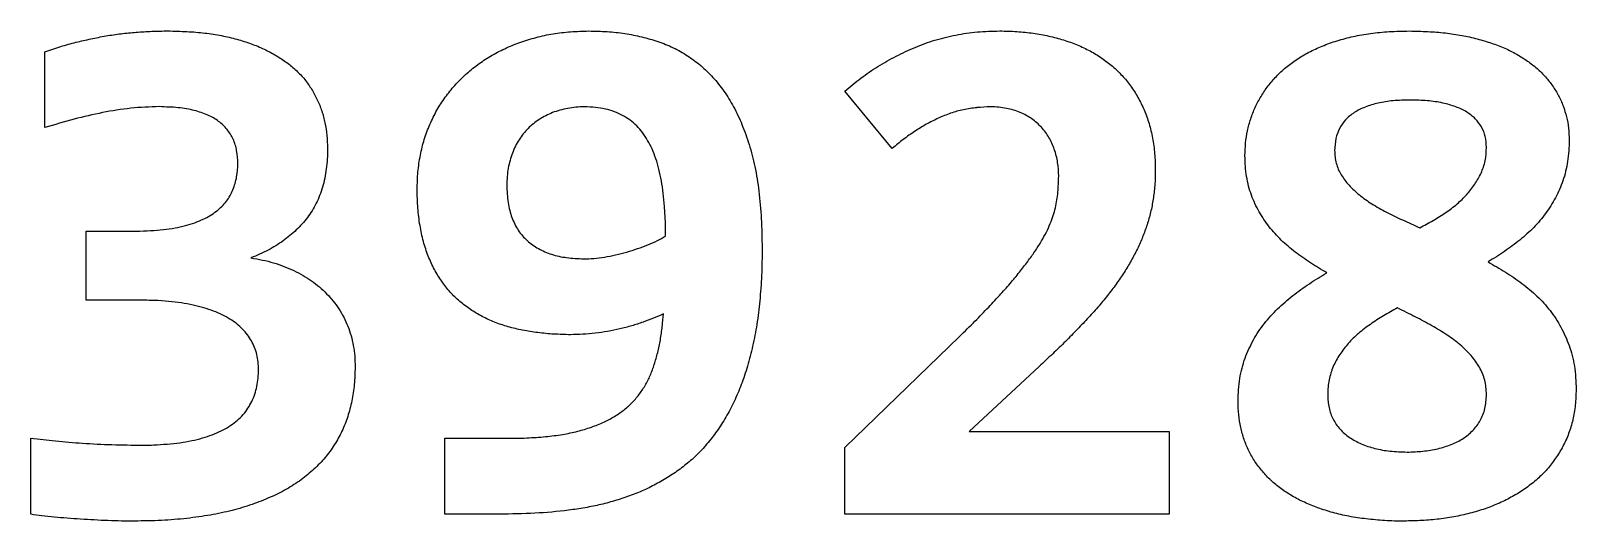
# Model space of a CAD drawing. Extents: x 0 to 260, y 0 to 99.
# Drawn here: x 176.6 to 186.9, y 15.95 to 19.22 of the extents above; entities that cross this region are included whole.
import ezdxf

# ---------------------------------------------------------------- set-up
doc = ezdxf.new("R2010")
doc.units = 0
doc.layers.get('0').update_dxf_attribs({"linetype": 'CONTINUOUS'})

msp = doc.modelspace()

# ---------------------------------------------------------------- linework, layer by layer
at = {"color": 7}
for points in [[(185.914049, 19.213005)], [(182.905104, 18.70564)], [(185.681816, 18.751545)], [(186.301589, 16.842761)]]:
    msp.add_lwpolyline(points, close=True, dxfattribs=at)
for points in [[(176.687424, 18.572633), (176.687424, 19.078728)], [(182.341454, 18.434415), (182.025105, 18.816315)], [(177.261901, 18.70265), (177.261888, 18.701353)], [(179.772535, 18.129774), (179.772511, 18.129668)], [(177.322271, 17.422939), (176.963509, 17.422939), (176.963509, 17.883103), (177.299271, 17.883103)], [(180.809305, 17.269931), (180.814332, 17.330256)], [(180.083137, 17.195742), (180.08315, 17.195848)], [(183.32141, 16.979974), (182.853364, 16.547883), (184.187785, 16.547883), (184.187785, 15.995698), (182.025102, 15.995698), (182.025102, 16.439325), (182.790095, 17.180581)], [(176.595392, 15.995459), (176.595392, 16.502031)], [(179.722933, 15.995909), (179.356261, 15.99583), (179.356261, 16.502004), (179.784769, 16.502004)]]:
    msp.add_lwpolyline(points, dxfattribs=at)
for points in [[(176.995865, 19.164295), (177.029065, 19.171438), (177.062368, 19.177788), (177.095804, 19.183609)], [(177.095804, 19.183609), (177.129231, 19.18943), (177.162791, 19.194457), (177.196459, 19.198691)], [(177.196459, 19.198691), (177.230159, 19.202924), (177.26397, 19.206099), (177.297834, 19.208745)], [(177.297834, 19.208745), (177.332542, 19.211391), (177.367306, 19.213243), (177.402088, 19.214566)], [(177.402088, 19.214566), (177.437783, 19.214566), (177.473499, 19.217211), (177.509215, 19.217211)], [(177.509215, 19.217211), (177.551654, 19.217), (177.594093, 19.214301), (177.636474, 19.213243)], [(177.636474, 19.213243), (177.676344, 19.210597), (177.716164, 19.207951), (177.755823, 19.203188)], [(177.755823, 19.203188), (177.792928, 19.198691), (177.829895, 19.193134), (177.866545, 19.185991)], [(177.866545, 19.185991), (177.901111, 19.179111), (177.935393, 19.170909), (177.96936, 19.161649)], [(179.857381, 19.140562), (179.892801, 19.153262), (179.928835, 19.164109), (179.965228, 19.173634)], [(179.965228, 19.173634), (180.00249, 19.183424), (180.040127, 19.191626), (180.078107, 19.197976)], [(180.078107, 19.197976), (180.116906, 19.204326), (180.156062, 19.208824), (180.195299, 19.211734)], [(180.195299, 19.211734), (180.235982, 19.214645), (180.276754, 19.215703), (180.317534, 19.216762)], [(180.317534, 19.216762), (180.358312, 19.216762), (180.399084, 19.214116), (180.439764, 19.212528)], [(180.439764, 19.212528), (180.479221, 19.209882), (180.518591, 19.205649), (180.557678, 19.199564)], [(180.557678, 19.199564), (180.595357, 19.193743), (180.632772, 19.186334), (180.669838, 19.177339)], [(180.669838, 19.177339), (180.706202, 19.168607), (180.742228, 19.158289), (180.777684, 19.146409)], [(182.626169, 19.155669), (182.671746, 19.169428), (182.718152, 19.180276), (182.764933, 19.189457)], [(182.764933, 19.189457), (182.812526, 19.198717), (182.860506, 19.206125), (182.908728, 19.210359)], [(182.908728, 19.210359), (182.958407, 19.214592), (183.008341, 19.21565), (183.058274, 19.216709)], [(183.058274, 19.216709), (183.096413, 19.216735), (183.13455, 19.216735), (183.172592, 19.213005)], [(183.172592, 19.213005), (183.209142, 19.210359), (183.245604, 19.206655), (183.281876, 19.201627)], [(183.281876, 19.201627), (183.316605, 19.1966), (183.351159, 19.190515), (183.38541, 19.182842)], [(183.38541, 19.182842), (183.418337, 19.175434), (183.450979, 19.166967), (183.483189, 19.156913)], [(185.307946, 19.151436), (185.343244, 19.162548), (185.378966, 19.172338), (185.415073, 19.180196)], [(185.415073, 19.180196), (185.453552, 19.188663), (185.492472, 19.195013), (185.531548, 19.200305)], [(185.531548, 19.200305), (185.573104, 19.205861), (185.614834, 19.210094), (185.656651, 19.212475)], [(185.656651, 19.212475), (185.701162, 19.215121), (185.745771, 19.215915), (185.790382, 19.216709)], [(185.790382, 19.216709), (185.83162, 19.216788), (185.872858, 19.214063), (185.914049, 19.213005)], [(185.914049, 19.213057), (185.952956, 19.210412), (185.99182, 19.20803), (186.030523, 19.203797)], [(186.030523, 19.203797), (186.067369, 19.199564), (186.104067, 19.194007), (186.140527, 19.187393)], [(186.140527, 19.187393), (186.17506, 19.181043), (186.209379, 19.17337), (186.243341, 19.164374)], [(176.687424, 19.078728), (176.723035, 19.090635), (176.758645, 19.102276), (176.794552, 19.11323)], [(176.794552, 19.11323), (176.828109, 19.123284), (176.861922, 19.132809), (176.895927, 19.141276)], [(176.895927, 19.141276), (176.929084, 19.149743), (176.962422, 19.157151), (176.995865, 19.164295)], [(177.96936, 19.161649), (178.001591, 19.152653), (178.033537, 19.142863), (178.064983, 19.13146)], [(178.064983, 19.13146), (178.094502, 19.120877), (178.12358, 19.10897), (178.15198, 19.095503)], [(178.15198, 19.095503), (178.179248, 19.082538), (178.205892, 19.068516), (178.231787, 19.05309)], [(179.66182, 19.049254), (179.692385, 19.067246), (179.723849, 19.083808), (179.756006, 19.098863)], [(179.756006, 19.098863), (179.789116, 19.114209), (179.822959, 19.128285), (179.857381, 19.140562)], [(180.777684, 19.146409), (180.812453, 19.134767), (180.846674, 19.121273), (180.879779, 19.105425)], [(180.879779, 19.105425), (180.912815, 19.08955), (180.94474, 19.071532), (180.975402, 19.051503)], [(182.366618, 19.04854), (182.408002, 19.069971), (182.450195, 19.08955), (182.493158, 19.107489)], [(182.493158, 19.107489), (182.536698, 19.125745), (182.581026, 19.142043), (182.626169, 19.155669)], [(183.483189, 19.156913), (183.514331, 19.147123), (183.54507, 19.136275), (183.575219, 19.12384)], [(183.575219, 19.12384), (183.604371, 19.111934), (183.632972, 19.09844), (183.660777, 19.08357)], [(183.660777, 19.08357), (183.687717, 19.069283), (183.713908, 19.053355), (183.739144, 19.036131)], [(185.03905, 19.027029), (185.065059, 19.044227), (185.091972, 19.060022), (185.119574, 19.074495)], [(185.119574, 19.074495), (185.148834, 19.089841), (185.178861, 19.103705), (185.209447, 19.116193)], [(185.209447, 19.116193), (185.24174, 19.129423), (185.274656, 19.141064), (185.307946, 19.151436)], [(186.243341, 19.164374), (186.275528, 19.155907), (186.307397, 19.146118), (186.338964, 19.135614)], [(186.338964, 19.135614), (186.368894, 19.12556), (186.398554, 19.114712), (186.427398, 19.101827)], [(186.427398, 19.101827), (186.454439, 19.08992), (186.48076, 19.076162), (186.506485, 19.061557)], [(178.231787, 19.05309), (178.256287, 19.038538), (178.280131, 19.022716), (178.302965, 19.005624)], [(178.302965, 19.005624), (178.325031, 18.98922), (178.346161, 18.971334), (178.366235, 18.952416)], [(179.495016, 18.926302), (179.520548, 18.949321), (179.547142, 18.971281), (179.574822, 18.991733)], [(179.574822, 18.991733), (179.602797, 19.012371), (179.631874, 19.031553), (179.66182, 19.049254)], [(180.975402, 19.051503), (181.005967, 19.031659), (181.03528, 19.009699), (181.063117, 18.986098)], [(181.063117, 18.986098), (181.091835, 18.961756), (181.118981, 18.935536), (181.144362, 18.907728)], [(182.132232, 18.902569), (182.168861, 18.930191), (182.206844, 18.956041), (182.245831, 18.980224)], [(182.245831, 18.980224), (182.285148, 19.004566), (182.325484, 19.027373), (182.366618, 19.04854)], [(183.739144, 19.036131), (183.763857, 19.019197), (183.787661, 19.00102), (183.810325, 18.981494)], [(183.810325, 18.981494), (183.832788, 18.96218), (183.854151, 18.941436), (183.874312, 18.919661)], [(184.903163, 18.914158), (184.923192, 18.934795), (184.944292, 18.954639), (184.966433, 18.973107)], [(184.966433, 18.973107), (184.989584, 18.992421), (185.013888, 19.010413), (185.03905, 19.027029)], [(186.506485, 19.061557), (186.531118, 19.047534), (186.555203, 19.032532), (186.578383, 19.01626)], [(186.578383, 19.01626), (186.600581, 19.00065), (186.62197, 18.983849), (186.642372, 18.965937)], [(186.642372, 18.965937), (186.66211, 18.948474), (186.680951, 18.930165), (186.698453, 18.910559)], [(178.366235, 18.952416), (178.385867, 18.933896), (178.404501, 18.914343), (178.421596, 18.893467)], [(178.421596, 18.893467), (178.438371, 18.873094), (178.453685, 18.851293), (178.46761, 18.82875)], [(179.423118, 18.854415), (179.445767, 18.87955), (179.469867, 18.903548), (179.495016, 18.926302)], [(181.144362, 18.907728), (181.170688, 18.878862), (181.195128, 18.848303), (181.217697, 18.816421)], [(182.025105, 18.816315), (182.060363, 18.845657), (182.095619, 18.874999), (182.132232, 18.902569)], [(183.874312, 18.919661), (183.894553, 18.897701), (183.913616, 18.874761), (183.931113, 18.850631)], [(184.847801, 18.850181), (184.864973, 18.872671), (184.88356, 18.893864), (184.903163, 18.914158)], [(186.698453, 18.910559), (186.715519, 18.891509), (186.731301, 18.871216), (186.745904, 18.850181)], [(178.46761, 18.82875), (178.481659, 18.805996), (178.494298, 18.782474), (178.505715, 18.758292)], [(179.30377, 18.688336), (179.320597, 18.718075), (179.339174, 18.746835), (179.359131, 18.77459)], [(179.359131, 18.77459), (179.379054, 18.802318), (179.40034, 18.829015), (179.423118, 18.854415)], [(181.217697, 18.816421), (181.241351, 18.783004), (181.262941, 18.748158), (181.282406, 18.712148)], [(183.931113, 18.850631), (183.948946, 18.826025), (183.965183, 18.800255), (183.980003, 18.77369)], [(183.980003, 18.77369), (183.99511, 18.746623), (184.00875, 18.718789), (184.020984, 18.690294)], [(184.762243, 18.707809), (184.773832, 18.732945), (184.786849, 18.757418), (184.801068, 18.781152)], [(184.801068, 18.781152), (184.815356, 18.804964), (184.830889, 18.828115), (184.847801, 18.850181)], [(186.745904, 18.850181), (186.760324, 18.829279), (186.773582, 18.807795), (186.785448, 18.785464)], [(186.785448, 18.785464), (186.797169, 18.763504), (186.807568, 18.740565), (186.816365, 18.717175)], [(177.073515, 18.672593), (177.009761, 18.659893), (176.946489, 18.645262), (176.883706, 18.628725)], [(177.261888, 18.701353), (177.198695, 18.695268), (177.135875, 18.684949), (177.073515, 18.672593)], [(177.452422, 18.712439), (177.388795, 18.709264), (177.32516, 18.708471), (177.261901, 18.70265)], [(177.517126, 18.709793), (177.495562, 18.709793), (177.473991, 18.709793), (177.452422, 18.712439)], [(177.57752, 18.70556), (177.557438, 18.708206), (177.537295, 18.709), (177.517126, 18.709793)], [(177.633601, 18.697623), (177.615001, 18.700798), (177.596295, 18.703443), (177.57752, 18.70556)], [(177.685367, 18.686775), (177.668275, 18.691008), (177.650973, 18.694448), (177.633601, 18.697623)], [(177.7321, 18.673016), (177.716701, 18.678043), (177.701115, 18.682806), (177.685367, 18.686775)], [(177.775238, 18.656612), (177.761135, 18.662962), (177.74671, 18.668254), (177.7321, 18.673016)], [(177.813343, 18.637298), (177.80104, 18.644441), (177.788287, 18.651056), (177.775238, 18.656612)], [(178.505715, 18.758292), (178.517198, 18.73395), (178.527464, 18.709053), (178.535912, 18.68352)], [(178.535912, 18.68352), (178.544485, 18.657591), (178.551205, 18.631159), (178.556761, 18.604436)], [(179.257037, 18.594144), (179.27106, 18.626291), (179.286498, 18.657829), (179.30377, 18.688336)], [(180.074522, 18.672355), (180.043643, 18.660449), (180.013938, 18.645129), (179.986088, 18.627058)], [(180.124132, 18.688759), (180.107357, 18.683997), (180.090773, 18.67844), (180.074522, 18.672355)], [(180.176617, 18.70093), (180.158943, 18.697755), (180.141428, 18.693522), (180.124132, 18.688759)], [(180.231259, 18.708074), (180.21295, 18.705428), (180.194696, 18.704105), (180.176617, 18.70093)], [(180.288838, 18.710719), (180.269576, 18.710693), (180.250386, 18.710693), (180.231259, 18.708074)], [(180.361519, 18.707015), (180.337415, 18.709661), (180.313161, 18.709926), (180.288838, 18.710719)], [(180.427664, 18.696167), (180.40581, 18.70093), (180.383733, 18.704634), (180.361519, 18.707015)], [(180.488058, 18.678969), (180.468426, 18.686113), (180.448143, 18.69167), (180.427664, 18.696167)], [(180.5427, 18.653834), (180.525079, 18.663359), (180.506865, 18.67209), (180.488058, 18.678969)], [(181.282406, 18.712148), (181.303335, 18.673493), (181.321779, 18.633488), (181.338485, 18.592795)], [(182.73042, 18.668016), (182.702319, 18.658491), (182.674784, 18.647114), (182.647738, 18.634943)], [(182.815979, 18.691828), (182.787023, 18.685478), (182.75844, 18.677805), (182.73042, 18.668016)], [(182.905133, 18.705587), (182.8752, 18.702676), (182.845395, 18.698178), (182.815979, 18.691828)], [(182.997853, 18.710931), (182.966889, 18.710746), (182.935928, 18.708021), (182.905104, 18.70564)], [(183.051781, 18.708285), (183.033868, 18.710931), (183.015861, 18.710931), (182.997853, 18.710931)], [(183.102107, 18.701142), (183.085465, 18.704317), (183.068658, 18.706962), (183.051781, 18.708285)], [(183.14956, 18.689765), (183.13395, 18.694262), (183.118101, 18.698231), (183.102107, 18.701142)], [(183.194137, 18.67389), (183.179559, 18.679975), (183.164678, 18.685267), (183.14956, 18.689765)], [(183.272507, 18.630762), (183.248165, 18.64796), (183.221701, 18.662407), (183.194137, 18.67389)], [(184.020984, 18.690294), (184.033684, 18.66074), (184.044876, 18.630498), (184.054057, 18.5997)], [(184.732046, 18.630895), (184.740539, 18.657088), (184.750699, 18.682779), (184.762243, 18.707809)], [(185.422987, 18.672461), (185.402006, 18.658967), (185.382342, 18.643277), (185.365469, 18.624995)], [(185.495605, 18.709132), (185.470363, 18.699078), (185.445887, 18.687172), (185.422987, 18.672461)], [(185.581883, 18.735723), (185.552525, 18.728843), (185.523608, 18.720112), (185.495605, 18.709132)], [(185.681818, 18.751598), (185.64823, 18.748423), (185.614781, 18.743396), (185.581883, 18.735723)], [(185.795415, 18.756572), (185.757489, 18.756598), (185.719564, 18.753926), (185.681816, 18.751545)], [(185.91117, 18.751545), (185.872694, 18.754984), (185.834054, 18.755778), (185.795415, 18.756572)], [(186.013265, 18.736463), (185.979583, 18.743607), (185.945441, 18.748634), (185.91117, 18.751545)], [(186.100262, 18.711328), (186.072023, 18.721911), (186.042821, 18.730113), (186.013265, 18.736463)], [(186.172877, 18.676112), (186.149832, 18.690135), (186.125429, 18.701777), (186.100262, 18.711328)], [(186.230395, 18.63153), (186.213329, 18.648728), (186.193658, 18.663438), (186.172877, 18.676112)], [(186.816365, 18.717175), (186.825281, 18.693363), (186.83261, 18.66918), (186.838643, 18.644547)], [(176.883706, 18.628725), (176.817917, 18.611263), (176.752671, 18.592027), (176.687424, 18.572633)], [(177.847855, 18.614279), (177.836822, 18.622746), (177.825286, 18.630418), (177.813343, 18.637298)], [(177.903936, 18.560357), (177.887532, 18.580465), (177.868561, 18.598616), (177.847855, 18.614279)], [(177.944198, 18.495666), (177.933562, 18.518685), (177.919989, 18.540592), (177.903936, 18.560357)], [(178.556761, 18.604436), (178.562503, 18.576867), (178.567027, 18.549033), (178.569699, 18.52104)], [(179.219648, 18.494211), (179.230073, 18.528183), (179.242826, 18.561494), (179.257037, 18.594144)], [(179.911314, 18.566654), (179.888798, 18.5439), (179.868822, 18.518844), (179.85164, 18.491883)], [(179.986088, 18.627058), (179.959148, 18.609596), (179.933944, 18.589408), (179.911314, 18.566654)], [(180.592309, 18.622216), (180.57662, 18.633858), (180.559938, 18.644441), (180.5427, 18.653834)], [(180.636167, 18.58409), (180.622355, 18.597848), (180.607811, 18.610601), (180.592309, 18.622216)], [(180.675711, 18.539534), (180.663673, 18.555409), (180.650311, 18.57012), (180.636167, 18.58409)], [(181.338485, 18.592795), (181.356291, 18.549456), (181.37211, 18.505297), (181.385938, 18.460503)], [(182.567932, 18.594673), (182.541458, 18.579857), (182.51565, 18.563876), (182.490282, 18.547207)], [(182.647738, 18.634943), (182.620592, 18.622507), (182.59394, 18.609278), (182.567932, 18.594673)], [(183.335777, 18.574671), (183.316647, 18.595573), (183.29552, 18.614411), (183.272507, 18.630762)], [(183.386103, 18.507096), (183.371895, 18.531173), (183.354832, 18.553927), (183.335777, 18.574671)], [(184.054057, 18.5997), (184.063555, 18.567845), (184.070937, 18.535354), (184.077076, 18.502651)], [(184.711197, 18.551811), (184.716833, 18.578507), (184.723633, 18.604939), (184.732046, 18.630895)], [(185.325208, 18.567474), (185.313857, 18.545778), (185.305126, 18.522865), (185.300046, 18.499185)], [(185.365469, 18.624995), (185.349594, 18.607797), (185.336169, 18.588297), (185.325208, 18.567474)], [(186.271379, 18.576893), (186.260108, 18.596737), (186.246402, 18.615337), (186.230395, 18.63153)], [(186.296541, 18.513605), (186.291434, 18.535565), (186.282624, 18.556997), (186.271379, 18.576893)], [(186.838643, 18.644547), (186.844755, 18.619676), (186.849517, 18.594462), (186.852295, 18.569062)], [(186.852295, 18.569062), (186.855179, 18.542577), (186.855894, 18.515907), (186.856608, 18.48921)], [(177.967931, 18.41944), (177.963221, 18.445633), (177.955337, 18.471404), (177.944198, 18.495666)], [(178.569699, 18.52104), (178.572477, 18.491909), (178.573245, 18.46262), (178.574012, 18.433304)], [(179.193772, 18.38851), (179.200784, 18.424149), (179.209012, 18.459524), (179.219648, 18.494211)], [(179.85164, 18.491883), (179.833728, 18.46381), (179.818861, 18.433833), (179.807063, 18.402744)], [(180.709504, 18.487755), (180.699238, 18.505747), (180.688178, 18.52313), (180.675711, 18.539534)], [(180.738981, 18.430235), (180.730144, 18.449814), (180.720249, 18.469049), (180.709504, 18.487755)], [(181.385938, 18.460503), (181.400913, 18.412005), (181.413552, 18.362792), (181.424043, 18.31313)], [(182.414791, 18.494026), (182.389761, 18.474976), (182.365608, 18.454603), (182.341454, 18.434415)], [(182.490282, 18.547207), (182.464538, 18.530274), (182.439244, 18.512705), (182.414791, 18.494026)], [(183.422052, 18.428012), (183.412421, 18.455423), (183.400753, 18.48212), (183.386103, 18.507096)], [(184.077076, 18.502651), (184.083505, 18.468361), (184.088558, 18.433807), (184.091442, 18.39912)], [(184.693946, 18.385705), (184.69474, 18.413804), (184.695534, 18.441903), (184.698259, 18.469843)], [(184.698259, 18.469843), (184.700931, 18.49736), (184.705482, 18.524717), (184.711197, 18.551811)], [(185.300046, 18.499185), (185.294569, 18.473521), (185.293352, 18.447195), (185.292135, 18.420842)], [(186.304452, 18.441003), (186.303129, 18.465345), (186.302071, 18.489951), (186.296541, 18.513605)], [(186.856608, 18.48921), (186.856079, 18.465133), (186.85555, 18.440712), (186.853724, 18.416556)], [(177.975842, 18.332656), (177.974519, 18.361628), (177.97309, 18.390785), (177.967931, 18.41944)], [(178.571895, 18.363533), (178.570572, 18.341573), (178.568165, 18.319877), (178.565413, 18.298102)], [(178.574012, 18.433304), (178.57375, 18.410021), (178.573218, 18.386737), (178.571895, 18.363533)], [(179.177236, 18.277782), (179.180622, 18.314929), (179.186549, 18.351839), (179.193772, 18.38851)], [(179.791241, 18.353849), (179.786637, 18.336916), (179.782854, 18.31948), (179.779732, 18.302071)], [(179.807063, 18.402744), (179.800978, 18.386605), (179.795712, 18.370386), (179.791241, 18.353849)], [(180.764143, 18.365518), (180.756682, 18.387478), (180.748453, 18.409121), (180.738981, 18.430235)], [(180.784992, 18.295059), (180.779092, 18.318872), (180.772028, 18.342314), (180.764143, 18.365518)], [(183.44433, 18.341017), (183.439779, 18.370545), (183.432, 18.399675), (183.422052, 18.428012)], [(184.091442, 18.39912), (184.094512, 18.362316), (184.09512, 18.325354), (184.095755, 18.288471)], [(184.69683, 18.313818), (184.695243, 18.337631), (184.694449, 18.361734), (184.693946, 18.385705)], [(185.292135, 18.420842), (185.292664, 18.406025), (185.293193, 18.391076), (185.295019, 18.376286)], [(185.295019, 18.376286), (185.296606, 18.362263), (185.299279, 18.348267), (185.30293, 18.334588)], [(186.268506, 18.269156), (186.280544, 18.29535), (186.290228, 18.322946), (186.295826, 18.351124)], [(186.295826, 18.351124), (186.301674, 18.380572), (186.303076, 18.410788), (186.304452, 18.441003)], [(186.853724, 18.416556), (186.852137, 18.393272), (186.849385, 18.369936), (186.845813, 18.346812)], [(177.967931, 18.243756), (177.973117, 18.273099), (177.974466, 18.302997), (177.975842, 18.332656)], [(178.565413, 18.298102), (178.562741, 18.276935), (178.559672, 18.255742), (178.555359, 18.23484)], [(179.172209, 18.162), (179.173002, 18.200682), (179.173796, 18.239364), (179.177236, 18.277782)], [(179.772535, 18.247434), (179.770947, 18.228384), (179.770683, 18.209122), (179.770418, 18.190046)], [(179.779732, 18.302071), (179.776504, 18.284079), (179.77399, 18.265743), (179.772535, 18.247434)], [(180.800814, 18.218145), (180.796343, 18.243809), (180.791316, 18.269659), (180.784992, 18.295059)], [(181.424043, 18.31313), (181.435552, 18.258679), (181.444469, 18.203698), (181.451364, 18.14848)], [(183.451526, 18.249683), (183.450204, 18.280295), (183.448881, 18.310881), (183.44433, 18.341017)], [(183.445785, 18.14258), (183.449092, 18.178193), (183.450309, 18.213938), (183.451526, 18.249683)], [(184.095755, 18.288471), (184.095491, 18.257568), (184.094961, 18.226611), (184.092871, 18.195761)], [(184.704741, 18.246243), (184.701037, 18.268733), (184.698444, 18.291196), (184.69683, 18.313818)], [(184.718394, 18.182241), (184.71289, 18.203407), (184.708287, 18.224706), (184.704741, 18.246243)], [(185.30293, 18.334588), (185.306528, 18.321094), (185.311053, 18.307865), (185.316582, 18.295033)], [(185.316582, 18.295033), (185.322139, 18.282068), (185.328727, 18.269633), (185.336003, 18.257647)], [(185.336003, 18.257647), (185.350978, 18.233041), (185.36901, 18.210075), (185.388488, 18.188644)], [(186.226805, 18.1951), (186.242574, 18.218647), (186.256671, 18.243307), (186.268506, 18.269156)], [(186.832875, 18.28138), (186.827636, 18.260213), (186.821286, 18.239417), (186.814169, 18.218833)], [(186.845813, 18.346812), (186.842426, 18.324851), (186.83822, 18.30297), (186.832875, 18.28138)], [(177.924063, 18.119376), (177.931128, 18.132076), (177.937213, 18.145305), (177.942769, 18.158904)], [(177.942769, 18.158904), (177.953961, 18.186289), (177.962798, 18.214732), (177.967931, 18.243756)], [(178.540251, 18.175891), (178.534669, 18.156841), (178.528662, 18.138161), (178.521545, 18.119799)], [(178.555359, 18.23484), (178.551258, 18.214996), (178.545993, 18.195364), (178.540251, 18.175891)], [(179.176521, 18.036191), (179.173452, 18.078021), (179.172844, 18.120011), (179.172209, 18.162)], [(179.770418, 18.190046), (179.770672, 18.170202), (179.771212, 18.149882), (179.772535, 18.129774)], [(180.813038, 18.135462), (180.809678, 18.163111), (180.805577, 18.190681), (180.800814, 18.218145)], [(181.451364, 18.14848), (181.458904, 18.088076), (181.464011, 18.027354), (181.467186, 17.966579)], [(183.429249, 18.038307), (183.437239, 18.072597), (183.442531, 18.107522), (183.445785, 18.14258)], [(184.092871, 18.195761), (184.090755, 18.165704), (184.087183, 18.135753), (184.082817, 18.105908)], [(184.7371, 18.121863), (184.729877, 18.141707), (184.723712, 18.161841), (184.718394, 18.182241)], [(185.388488, 18.188644), (185.409628, 18.16536), (185.43247, 18.143744), (185.45679, 18.123927)], [(186.173599, 18.126811), (186.192941, 18.148242), (186.210739, 18.171102), (186.226805, 18.1951)], [(186.814169, 18.218833), (186.800516, 18.17933), (186.784078, 18.140754), (186.76456, 18.103792)], [(177.83347, 18.015844), (177.846064, 18.025634), (177.858129, 18.036217), (177.869419, 18.047462)], [(177.869419, 18.047462), (177.88024, 18.05831), (177.890347, 18.069687), (177.899616, 18.08199)], [(177.899616, 18.08199), (177.908638, 18.093896), (177.91684, 18.106332), (177.924063, 18.119376)], [(178.498526, 18.06802), (178.490139, 18.051087), (178.48117, 18.034445), (178.471206, 18.018411)], [(178.521545, 18.119799), (178.514745, 18.102072), (178.506914, 18.08498), (178.498526, 18.06802)], [(179.772511, 18.129668), (179.773834, 18.110883), (179.775977, 18.092177), (179.778993, 18.073603)], [(179.778993, 18.073603), (179.781851, 18.055876), (179.785476, 18.038466), (179.789788, 18.02111)], [(180.821663, 18.046298), (180.819282, 18.07609), (180.81661, 18.105829), (180.813038, 18.135462)], [(180.827405, 17.950677), (180.826346, 17.982586), (180.82415, 18.014468), (180.821663, 18.046298)], [(183.414882, 17.986555), (183.420438, 18.003488), (183.4252, 18.020871), (183.429249, 18.038307)], [(184.082817, 18.105908), (184.078531, 18.076725), (184.07353, 18.047647), (184.066995, 18.018913)], [(184.788866, 18.011849), (184.768731, 18.047092), (184.750972, 18.083763), (184.7371, 18.121863)], [(185.45679, 18.123927), (185.483196, 18.102495), (185.511326, 18.083075), (185.540192, 18.064977)], [(185.540192, 18.064977), (185.57177, 18.045134), (185.604224, 18.026825), (185.637255, 18.0096)], [(186.033399, 18.006743), (186.059514, 18.02447), (186.084805, 18.043705), (186.108893, 18.064263)], [(186.108893, 18.064263), (186.131727, 18.083842), (186.153496, 18.104506), (186.173599, 18.126811)], [(186.76456, 18.103792), (186.745483, 18.067676), (186.723457, 18.033095), (186.699131, 18.00026)], [(177.626404, 17.919615), (177.647253, 17.925172), (177.667941, 17.931522), (177.688237, 17.93893)], [(177.688237, 17.93893), (177.706996, 17.945809), (177.725459, 17.953482), (177.743599, 17.961949)], [(177.743599, 17.961949), (177.760056, 17.969622), (177.776235, 17.977824), (177.791769, 17.987084)], [(177.791769, 17.987084), (177.806242, 17.995815), (177.820153, 18.00534), (177.83347, 18.015844)], [(178.439569, 17.973141), (178.417, 17.943745), (178.392254, 17.916043), (178.365515, 17.890458)], [(178.471206, 18.018411), (178.461469, 18.0028), (178.450806, 17.987746), (178.439569, 17.973141)], [(179.190888, 17.919721), (179.184326, 17.958297), (179.179352, 17.997191), (179.176521, 18.036191)], [(179.789788, 18.02111), (179.79381, 18.004705), (179.79844, 17.988698), (179.804155, 17.972955)], [(179.804155, 17.972955), (179.809711, 17.957609), (179.8163, 17.942872), (179.823576, 17.928373)], [(180.828728, 17.849368), (180.828611, 17.883103), (180.828495, 17.916917), (180.827405, 17.950677)], [(181.467186, 17.966579), (181.470652, 17.900248), (181.47179, 17.833837), (181.472927, 17.767374)], [(183.394747, 17.932633), (183.402102, 17.95036), (183.408929, 17.968299), (183.414882, 17.986555)], [(184.043976, 17.93549), (184.035271, 17.908106), (184.025693, 17.881013), (184.015216, 17.854263)], [(184.066995, 18.018913), (184.060592, 17.990788), (184.052734, 17.963007), (184.043976, 17.93549)], [(184.855731, 17.911916), (184.831045, 17.943507), (184.808789, 17.976977), (184.788866, 18.011849)], [(185.637255, 18.0096), (185.672709, 17.991079), (185.70883, 17.973961), (185.745101, 17.957133)], [(185.745101, 17.957133), (185.783336, 17.939406), (185.821735, 17.921997), (185.860132, 17.90464)], [(185.860132, 17.90464), (185.889982, 17.921044), (185.91984, 17.93721), (185.949278, 17.954249)], [(185.949278, 17.954249), (185.97789, 17.970918), (186.006105, 17.98809), (186.033399, 18.006743)], [(186.699131, 18.00026), (186.674921, 17.967584), (186.648431, 17.936602), (186.620044, 17.907524)], [(177.299271, 17.883103), (177.330687, 17.883367), (177.362104, 17.883103), (177.393457, 17.885749)], [(177.393457, 17.885749), (177.422268, 17.888394), (177.451028, 17.889717), (177.479732, 17.892892)], [(177.479732, 17.892892), (177.505715, 17.895803), (177.531681, 17.898978), (177.557382, 17.90374)], [(177.557382, 17.90374), (177.580586, 17.907974), (177.603613, 17.913265), (177.626404, 17.919615)], [(178.365515, 17.890458), (178.338327, 17.864529), (178.30909, 17.840584), (178.27852, 17.818544)], [(179.213907, 17.813306), (179.204435, 17.848337), (179.196974, 17.883897), (179.190888, 17.919721)], [(179.823576, 17.928373), (179.830508, 17.914615), (179.838048, 17.900989), (179.846594, 17.888103)], [(179.846594, 17.888103), (179.855088, 17.875139), (179.864533, 17.862968), (179.874635, 17.851432)], [(179.874635, 17.851432), (179.88453, 17.840055), (179.895061, 17.829207), (179.906269, 17.819074)], [(180.774086, 17.819206), (180.79266, 17.828466), (180.810691, 17.83905), (180.828728, 17.849368)], [(183.336515, 17.816878), (183.347918, 17.836192), (183.358819, 17.855798), (183.368871, 17.875827)], [(183.368871, 17.875827), (183.378184, 17.894348), (183.386783, 17.913398), (183.394747, 17.932633)], [(184.015216, 17.854263), (184.004659, 17.827276), (183.993176, 17.800632), (183.980706, 17.774465)], [(184.936257, 17.822751), (184.907457, 17.850612), (184.880388, 17.880325), (184.855731, 17.911916)], [(186.620044, 17.907524), (186.590884, 17.877626), (186.559727, 17.849712), (186.527297, 17.823386)], [(178.177862, 17.755997), (178.140815, 17.736682), (178.102181, 17.720437), (178.063544, 17.704218)], [(178.27852, 17.818544), (178.246418, 17.795526), (178.212848, 17.77428), (178.177862, 17.755997)], [(179.246263, 17.715516), (179.233642, 17.747477), (179.222874, 17.780153), (179.213907, 17.813306)], [(179.906269, 17.819074), (179.92889, 17.798701), (179.954341, 17.78145), (179.981042, 17.766607)], [(179.981042, 17.766607), (180.0088, 17.751261), (180.037923, 17.738349), (180.068037, 17.72848)], [(180.068037, 17.72848), (180.100729, 17.717897), (180.134591, 17.710489), (180.168696, 17.706255)], [(180.495842, 17.724247), (180.520687, 17.729803), (180.545415, 17.735889), (180.569896, 17.743032)], [(180.569896, 17.743032), (180.594317, 17.749912), (180.618498, 17.757849), (180.642514, 17.766051)], [(180.642514, 17.766051), (180.665453, 17.773989), (180.688255, 17.782191), (180.710816, 17.791187)], [(180.710816, 17.791187), (180.732274, 17.799653), (180.753504, 17.808914), (180.774086, 17.819206)], [(181.472927, 17.767374), (181.472398, 17.707128), (181.471869, 17.646962), (181.469329, 17.586849)], [(183.250956, 17.688899), (183.267017, 17.710595), (183.282701, 17.732581), (183.297692, 17.755045)], [(183.297692, 17.755045), (183.311213, 17.775153), (183.324151, 17.795896), (183.336515, 17.816878)], [(183.980706, 17.774465), (183.967927, 17.747636), (183.954121, 17.721337), (183.939725, 17.695355)], [(185.029004, 17.742953), (184.996717, 17.767824), (184.965589, 17.794362), (184.936257, 17.822751)], [(185.131099, 17.671039), (185.096116, 17.693529), (185.061955, 17.717474), (185.029004, 17.742953)], [(186.425202, 17.747901), (186.389346, 17.723559), (186.352632, 17.700487), (186.315927, 17.677442)], [(186.527297, 17.823386), (186.494409, 17.796716), (186.460215, 17.771687), (186.425202, 17.747901)], [(178.063544, 17.704218), (178.089261, 17.69972), (178.114963, 17.695222), (178.140471, 17.689931)], [(178.140471, 17.689931), (178.16513, 17.684639), (178.18961, 17.678553), (178.213806, 17.671145)], [(178.213806, 17.671145), (178.237354, 17.664266), (178.260645, 17.656328), (178.283547, 17.647333)], [(178.283547, 17.647333), (178.305666, 17.638866), (178.327447, 17.629341), (178.348973, 17.619287)], [(179.287244, 17.627092), (179.271819, 17.655693), (179.258206, 17.685274), (179.246263, 17.715516)], [(179.336134, 17.548008), (179.31838, 17.573408), (179.301971, 17.599813), (179.287244, 17.627092)], [(180.168696, 17.706255), (180.206364, 17.701493), (180.244329, 17.699905), (180.2823, 17.698318)], [(180.2823, 17.698318), (180.30508, 17.698318), (180.32789, 17.698318), (180.35061, 17.701228)], [(180.35061, 17.701228), (180.374449, 17.703874), (180.398185, 17.705991), (180.421788, 17.709959)], [(180.421788, 17.709959), (180.446632, 17.713928), (180.471297, 17.718955), (180.495842, 17.724247)], [(183.197034, 17.61844), (183.21537, 17.641723), (183.233375, 17.665113), (183.250956, 17.688899)], [(183.939725, 17.695355), (183.925041, 17.66887), (183.909735, 17.642702), (183.893709, 17.616985)], [(185.239671, 17.604893), (185.20319, 17.626589), (185.166717, 17.6481), (185.131099, 17.671039)], [(186.315927, 17.677442), (186.354588, 17.655217), (186.393238, 17.632886), (186.430976, 17.609153)], [(178.348973, 17.619287), (178.369981, 17.609497), (178.390748, 17.599178), (178.410806, 17.587643)], [(178.410806, 17.587643), (178.430333, 17.576266), (178.449179, 17.564095), (178.467605, 17.550971)], [(178.467605, 17.550971), (178.485623, 17.538271), (178.50326, 17.525042), (178.52009, 17.510728)], [(179.392215, 17.476835), (179.372054, 17.499325), (179.353445, 17.523217), (179.336134, 17.548008)], [(181.469329, 17.586849), (181.466948, 17.53044), (181.462556, 17.47411), (181.457105, 17.417886)], [(183.065462, 17.463844), (183.089381, 17.490038), (183.112958, 17.516602), (183.135921, 17.543669)], [(183.135921, 17.543669), (183.156744, 17.568275), (183.177082, 17.593172), (183.197034, 17.61844)], [(183.841943, 17.539356), (183.823237, 17.513162), (183.803605, 17.487683), (183.783706, 17.462415)], [(183.893709, 17.616985), (183.877252, 17.590527), (183.860033, 17.56465), (183.841943, 17.539356)], [(185.012481, 17.452493), (185.048252, 17.480645), (185.085247, 17.507209), (185.123204, 17.532292)], [(185.123204, 17.532292), (185.161378, 17.557427), (185.200528, 17.581213), (185.239671, 17.604893)], [(186.430976, 17.609153), (186.468607, 17.585341), (186.505329, 17.560311), (186.540979, 17.533641)], [(186.540979, 17.533641), (186.576031, 17.507447), (186.610046, 17.479772), (186.641634, 17.44953)], [(177.421482, 17.420294), (177.388414, 17.420294), (177.355339, 17.422939), (177.322271, 17.422939)], [(177.514229, 17.414473), (177.483392, 17.417383), (177.452441, 17.419235), (177.421482, 17.420294)], [(178.52009, 17.510728), (178.536918, 17.496441), (178.552946, 17.48128), (178.568263, 17.465432)], [(178.568263, 17.465432), (178.58337, 17.449821), (178.597772, 17.43347), (178.6114, 17.416537)], [(179.456202, 17.414261), (179.433553, 17.433576), (179.412125, 17.45461), (179.392215, 17.476835)], [(182.984217, 17.376849), (183.011501, 17.405662), (183.038708, 17.434555), (183.065462, 17.463844)], [(183.783706, 17.462415), (183.763042, 17.436222), (183.742113, 17.41016), (183.720436, 17.38476)], [(184.911825, 17.364758), (184.943668, 17.395899), (184.97749, 17.42495), (185.012481, 17.452493)], [(186.641634, 17.44953), (186.673024, 17.419473), (186.702017, 17.38685), (186.728632, 17.352455)], [(177.599067, 17.403625), (177.570889, 17.407858), (177.542608, 17.411827), (177.514229, 17.414473)], [(177.677437, 17.389337), (177.651481, 17.394894), (177.625319, 17.399656), (177.599067, 17.403625)], [(177.748615, 17.371346), (177.725094, 17.378225), (177.70135, 17.384046), (177.677437, 17.389337)], [(177.814041, 17.34965), (177.792584, 17.357852), (177.770692, 17.364731), (177.748615, 17.371346)], [(177.871559, 17.324514), (177.8528, 17.333775), (177.833599, 17.342242), (177.814041, 17.34965)], [(177.923328, 17.295754), (177.906579, 17.306073), (177.889257, 17.315598), (177.871559, 17.324514)], [(178.6114, 17.416537), (178.624947, 17.399603), (178.637726, 17.382194), (178.649506, 17.364043)], [(178.649506, 17.364043), (178.661253, 17.346052), (178.671995, 17.32716), (178.681859, 17.307978)], [(179.527383, 17.360339), (179.502618, 17.376743), (179.478805, 17.394867), (179.456202, 17.414261)], [(179.60503, 17.314328), (179.57841, 17.328351), (179.552412, 17.343644), (179.527383, 17.360339)], [(180.814332, 17.330256), (180.792398, 17.320466), (180.770453, 17.310677), (180.748191, 17.301496)], [(181.457105, 17.417886), (181.452025, 17.365472), (181.44594, 17.313137), (181.437685, 17.261147)], [(182.892906, 17.281943), (182.923754, 17.31319), (182.954033, 17.344993), (182.984217, 17.376849)], [(183.720436, 17.38476), (183.69784, 17.358302), (183.674464, 17.332531), (183.650694, 17.307105)], [(184.823391, 17.26628), (184.850633, 17.300993), (184.880255, 17.333907), (184.911825, 17.364758)], [(185.617832, 17.317953), (185.587931, 17.299961), (185.558721, 17.28107), (185.530117, 17.261147)], [(185.711288, 17.370446), (185.6799, 17.353248), (185.648502, 17.336262), (185.617832, 17.317953)], [(185.829191, 17.311497), (185.790139, 17.331605), (185.750708, 17.351026), (185.711288, 17.370446)], [(186.728632, 17.352455), (186.741993, 17.335257), (186.754746, 17.317477), (186.766737, 17.299273)], [(177.968622, 17.26411), (177.954122, 17.275487), (177.938959, 17.286071), (177.923328, 17.295754)], [(178.007447, 17.229608), (177.995329, 17.242044), (177.982258, 17.253421), (177.968622, 17.26411)], [(178.0398, 17.191482), (178.029851, 17.204976), (178.019109, 17.217676), (178.007447, 17.229608)], [(178.681859, 17.307978), (178.69186, 17.288399), (178.700988, 17.268608), (178.70918, 17.248288)], [(178.70918, 17.248288), (178.717435, 17.227915), (178.724711, 17.20696), (178.730743, 17.185741)], [(179.688432, 17.275514), (179.659939, 17.286891), (179.632163, 17.299855), (179.60503, 17.314328)], [(179.779022, 17.245325), (179.748357, 17.254056), (179.718007, 17.263846), (179.688432, 17.275514)], [(179.875365, 17.222306), (179.842983, 17.228656), (179.810833, 17.236329), (179.779022, 17.245325)], [(179.97674, 17.205902), (179.942773, 17.2104), (179.908946, 17.215691), (179.875365, 17.222306)], [(180.52387, 17.230852), (180.46986, 17.218152), (180.415081, 17.208098), (180.359942, 17.202092)], [(180.602956, 17.251754), (180.576762, 17.244081), (180.550413, 17.237202), (180.52387, 17.230852)], [(180.67845, 17.275567), (180.653473, 17.2671), (180.628293, 17.259162), (180.602956, 17.251754)], [(180.748191, 17.301496), (180.725225, 17.292235), (180.701929, 17.283504), (180.67845, 17.275567)], [(180.797795, 17.179417), (180.802426, 17.2095), (180.805865, 17.239742), (180.809305, 17.269931)], [(181.437685, 17.261147), (181.430012, 17.212702), (181.42046, 17.164521), (181.409647, 17.116631)], [(182.790095, 17.180581), (182.824591, 17.214157), (182.85909, 17.247706), (182.892906, 17.281943)], [(183.575923, 17.228762), (183.549729, 17.20151), (183.523573, 17.174205), (183.496834, 17.147508)], [(183.650694, 17.307105), (183.626035, 17.280647), (183.600953, 17.25477), (183.575923, 17.228762)], [(184.784566, 17.213072), (184.796869, 17.231328), (184.809834, 17.249002), (184.823391, 17.26628)], [(185.530117, 17.261147), (185.502875, 17.242097), (185.476184, 17.222385), (185.451028, 17.200769)], [(185.939914, 17.251807), (185.903373, 17.272445), (185.866453, 17.292262), (185.829191, 17.311497)], [(186.042009, 17.189974), (186.008925, 17.212199), (185.97459, 17.232281), (185.939914, 17.251807)], [(186.766737, 17.299273), (186.778723, 17.281017), (186.789941, 17.262285), (186.80053, 17.243182)], [(186.80053, 17.243182), (186.811351, 17.223602), (186.821538, 17.203812), (186.830727, 17.183518)], [(178.066404, 17.150524), (178.05844, 17.164812), (178.049523, 17.178412), (178.0398, 17.191482)], [(178.087253, 17.106657), (178.081273, 17.121738), (178.074315, 17.136369), (178.066404, 17.150524)], [(178.730743, 17.185741), (178.736935, 17.164045), (178.741803, 17.141873), (178.745851, 17.119595)], [(178.745851, 17.119595), (178.750031, 17.096576), (178.753312, 17.073213), (178.755191, 17.049851)], [(180.08315, 17.195848), (180.047585, 17.198493), (180.012089, 17.201404), (179.97674, 17.205902)], [(180.194577, 17.192038), (180.157408, 17.192143), (180.120237, 17.194683), (180.083137, 17.195742)], [(180.359942, 17.202092), (180.305056, 17.196006), (180.249817, 17.194154), (180.194577, 17.192038)], [(180.781259, 17.093851), (180.787821, 17.122161), (180.79335, 17.15071), (180.797795, 17.179417)], [(181.409647, 17.116631), (181.399487, 17.071732), (181.388216, 17.027043), (181.375135, 16.982911)], [(183.496834, 17.147508), (183.468775, 17.119489), (183.440065, 17.092105), (183.411275, 17.064826)], [(184.720577, 17.097317), (184.729811, 17.117425), (184.739362, 17.137533), (184.750056, 17.15698)], [(184.750056, 17.15698), (184.760613, 17.176295), (184.772255, 17.194869), (184.784566, 17.213072)], [(185.382725, 17.133168), (185.362405, 17.110149), (185.343654, 17.085543), (185.326644, 17.059852)], [(185.451028, 17.200769), (185.426739, 17.179867), (185.403879, 17.157271), (185.382725, 17.133168)], [(186.129724, 17.123828), (186.101844, 17.147641), (186.072457, 17.169627), (186.042009, 17.189974)], [(186.202341, 17.052655), (186.180037, 17.07832), (186.155528, 17.101815), (186.129724, 17.123828)], [(186.830727, 17.183518), (186.840093, 17.162881), (186.848454, 17.141687), (186.855888, 17.12023)], [(186.855888, 17.12023), (186.863508, 17.098269), (186.870176, 17.075912), (186.876023, 17.05337)], [(178.102361, 17.059931), (178.098392, 17.075806), (178.093312, 17.091443), (178.087253, 17.106657)], [(178.110986, 17.011036), (178.109134, 17.02744), (178.106382, 17.043844), (178.102361, 17.059931)], [(178.11387, 16.96021), (178.113341, 16.976878), (178.112812, 16.994076), (178.110986, 17.011036)], [(178.755191, 17.049851), (178.757043, 17.025509), (178.757572, 17.001008), (178.758075, 16.976561)], [(180.733819, 16.93854), (180.743609, 16.963147), (180.752049, 16.98807), (180.759695, 17.013312)], [(180.759695, 17.013312), (180.767765, 17.039929), (180.774988, 17.066784), (180.781259, 17.093851)], [(183.411275, 17.064826), (183.381375, 17.036489), (183.35139, 17.008232), (183.32141, 16.979974)], [(184.674566, 16.970052), (184.680333, 16.992013), (184.686869, 17.014052), (184.6947, 17.035484)], [(184.6947, 17.035484), (184.702373, 17.056386), (184.71129, 17.07697), (184.720577, 17.097317)], [(185.326644, 17.059852), (185.30987, 17.034452), (185.294778, 17.007941), (185.282787, 16.980027)], [(186.257703, 16.975), (186.242224, 17.002781), (186.223256, 17.028631), (186.202341, 17.052655)], [(186.876023, 17.05337), (186.882056, 17.030086), (186.887189, 17.006618), (186.891131, 16.982911)], [(178.110986, 16.90298), (178.112838, 16.92203), (178.113367, 16.941266), (178.11387, 16.96021)], [(178.758075, 16.976561), (178.757016, 16.937985), (178.755958, 16.899329), (178.752333, 16.860859)], [(180.701466, 16.869537), (180.71369, 16.891762), (180.724379, 16.91494), (180.733819, 16.93854)], [(181.375135, 16.982911), (181.362779, 16.941213), (181.348809, 16.899964), (181.333434, 16.859245)], [(184.659458, 16.900308), (184.6634, 16.923856), (184.66856, 16.947007), (184.674566, 16.970052)], [(185.266965, 16.9369), (185.262388, 16.922083), (185.258578, 16.90687), (185.255456, 16.891603)], [(185.282787, 16.980027), (185.276728, 16.966004), (185.271463, 16.951531), (185.266965, 16.9369)], [(186.277837, 16.933302), (186.271911, 16.947589), (186.265217, 16.961506), (186.257703, 16.975)], [(186.292945, 16.889434), (186.28895, 16.90425), (186.283791, 16.919014), (186.277837, 16.933302)], [(186.891131, 16.982911), (186.895311, 16.957776), (186.898063, 16.932217), (186.899756, 16.906711)], [(186.899756, 16.906711), (186.901608, 16.880147), (186.902138, 16.853503), (186.90264, 16.826886)], [(178.088708, 16.795851), (178.09437, 16.812784), (178.098736, 16.830114), (178.102361, 16.847603)], [(178.102361, 16.847603), (178.106171, 16.865859), (178.109213, 16.88438), (178.110986, 16.90298)], [(178.752333, 16.860859), (178.74892, 16.823949), (178.743258, 16.787225), (178.735797, 16.750871)], [(180.615188, 16.749469), (180.632015, 16.767461), (180.647517, 16.786881), (180.661921, 16.806963)], [(180.661921, 16.806963), (180.676288, 16.827071), (180.689602, 16.847894), (180.701466, 16.869537)], [(181.333434, 16.859245), (181.319014, 16.821039), (181.30338, 16.783309), (181.285981, 16.746373)], [(184.647948, 16.74722), (184.648478, 16.773414), (184.649007, 16.799449), (184.650832, 16.825537)], [(184.650832, 16.825537), (184.65242, 16.850672), (184.655304, 16.875569), (184.659458, 16.900308)], [(185.248259, 16.843423), (185.246671, 16.826754), (185.246407, 16.8099), (185.246142, 16.793099)], [(185.255456, 16.891603), (185.252201, 16.875728), (185.249714, 16.859589), (185.248259, 16.843423)], [(186.30157, 16.842708), (186.299983, 16.858583), (186.29702, 16.874141), (186.292945, 16.889434)], [(186.304473, 16.793099), (186.303944, 16.809768), (186.303415, 16.826304), (186.301589, 16.842761)], [(186.90264, 16.826886), (186.901582, 16.792067), (186.900524, 16.757248), (186.896899, 16.72264)], [(178.011058, 16.659961), (178.022832, 16.672925), (178.033759, 16.686948), (178.043411, 16.701659)], [(178.043411, 16.701659), (178.052883, 16.716211), (178.061086, 16.731345), (178.068573, 16.746956)], [(178.068573, 16.746956), (178.07622, 16.762831), (178.083099, 16.779129), (178.088708, 16.795851)], [(178.735797, 16.750871), (178.728547, 16.715655), (178.719631, 16.680783), (178.708476, 16.646626)], [(180.497993, 16.653108), (180.519742, 16.666866), (180.540634, 16.682053), (180.560546, 16.698405)], [(180.560546, 16.698405), (180.579834, 16.71428), (180.598194, 16.731213), (180.615188, 16.749469)], [(181.285981, 16.746373), (181.269338, 16.711052), (181.251109, 16.676497), (181.231339, 16.642842)], [(184.652261, 16.658823), (184.649377, 16.688165), (184.648663, 16.717719), (184.647948, 16.74722)], [(185.246142, 16.793099), (185.246396, 16.778018), (185.246671, 16.762804), (185.248259, 16.747802)], [(185.248259, 16.747802), (185.249846, 16.733515), (185.252439, 16.719439), (185.255456, 16.70539)], [(185.255456, 16.70539), (185.258366, 16.691631), (185.261568, 16.67819), (185.266251, 16.66512)], [(186.28074, 16.657897), (186.28619, 16.671391), (186.290953, 16.685387), (186.294392, 16.699622)], [(186.294392, 16.699622), (186.297964, 16.714174), (186.300134, 16.729202), (186.301589, 16.744177)], [(186.301589, 16.744177), (186.303177, 16.760582), (186.303706, 16.776774), (186.304473, 16.793099)], [(186.896899, 16.72264), (186.893486, 16.689779), (186.887824, 16.657103), (186.880362, 16.62485)], [(177.928376, 16.588047), (177.94388, 16.59863), (177.958779, 16.610272), (177.972953, 16.622575)], [(177.972953, 16.622575), (177.986367, 16.634217), (177.999147, 16.646652), (178.011058, 16.659961)], [(178.708476, 16.646626), (178.697602, 16.613262), (178.684611, 16.580586), (178.669651, 16.548836)], [(180.344852, 16.579765), (180.372443, 16.58982), (180.399616, 16.600932), (180.426095, 16.613579)], [(180.426095, 16.613579), (180.450781, 16.625485), (180.474882, 16.63845), (180.497993, 16.653108)], [(181.231339, 16.642842), (181.212554, 16.610827), (181.192374, 16.579659), (181.170945, 16.549365)], [(184.665914, 16.574685), (184.659828, 16.602493), (184.655039, 16.630565), (184.652261, 16.658823)], [(185.266251, 16.66512), (185.270749, 16.65242), (185.276596, 16.640514), (185.282787, 16.628449)], [(185.282787, 16.628449), (185.288952, 16.616542), (185.295461, 16.604901), (185.302922, 16.593947)], [(186.213165, 16.553651), (186.2324, 16.573495), (186.249371, 16.59572), (186.262775, 16.619797)], [(186.262775, 16.619797), (186.269601, 16.631968), (186.275501, 16.644932), (186.28074, 16.657897)], [(186.880362, 16.62485), (186.873139, 16.593656), (186.864196, 16.562832), (186.853042, 16.532828)], [(176.595392, 16.502031), (176.649766, 16.495681), (176.704141, 16.489595), (176.7586, 16.484039)], [(177.686798, 16.490124), (177.710505, 16.495681), (177.734087, 16.501502), (177.757259, 16.50891)], [(177.757259, 16.50891), (177.778664, 16.515524), (177.799698, 16.523462), (177.820529, 16.531929)], [(177.820529, 16.531929), (177.840055, 16.539866), (177.859372, 16.548068), (177.878047, 16.557858)], [(177.878047, 16.557858), (177.89543, 16.566854), (177.912231, 16.576908), (177.928376, 16.588047)], [(178.669651, 16.548836), (178.654834, 16.517377), (178.638041, 16.486844), (178.619322, 16.457528)], [(179.784769, 16.502004), (179.829844, 16.502004), (179.874915, 16.502004), (179.919937, 16.504915)], [(179.919937, 16.504915), (179.960998, 16.507561), (180.002013, 16.509942), (180.042881, 16.514175)], [(180.042881, 16.514175), (180.080425, 16.518144), (180.117845, 16.523436), (180.155043, 16.53005)], [(180.155043, 16.53005), (180.188619, 16.535871), (180.222012, 16.543015), (180.254981, 16.551746)], [(180.254981, 16.551746), (180.285337, 16.559683), (180.315333, 16.568944), (180.344852, 16.579765)], [(181.170945, 16.549365), (181.150122, 16.519943), (181.128109, 16.491342), (181.104799, 16.463798)], [(184.688192, 16.494173), (184.67909, 16.520631), (184.671867, 16.54746), (184.665914, 16.574685)], [(184.719828, 16.418687), (184.707816, 16.443293), (184.6971, 16.468376), (184.688192, 16.494173)], [(185.302922, 16.593947), (185.310462, 16.582835), (185.319009, 16.572251), (185.328084, 16.562303)], [(185.328084, 16.562303), (185.337344, 16.552249), (185.347187, 16.542459), (185.357561, 16.533543)], [(185.357561, 16.533543), (185.368303, 16.524282), (185.379601, 16.515551), (185.391354, 16.507613)], [(185.391354, 16.507613), (185.415933, 16.490945), (185.442408, 16.477001), (185.46972, 16.465201)], [(186.070089, 16.4602), (186.097389, 16.471048), (186.123821, 16.484277), (186.148456, 16.500443)], [(186.148456, 16.500443), (186.171872, 16.515789), (186.193681, 16.533516), (186.213165, 16.553651)], [(186.853042, 16.532828), (186.842114, 16.503459), (186.829044, 16.474885), (186.814217, 16.447262)], [(176.7586, 16.484039), (176.819139, 16.477954), (176.879787, 16.472927), (176.940501, 16.468958)], [(176.940501, 16.468958), (177.005626, 16.464724), (177.070829, 16.461549), (177.136063, 16.459697)], [(177.136063, 16.459697), (177.203627, 16.457052), (177.27122, 16.456787), (177.338815, 16.455993)], [(177.338815, 16.455993), (177.371423, 16.455993), (177.404033, 16.455993), (177.436595, 16.458639)], [(177.436595, 16.458639), (177.466831, 16.461285), (177.497028, 16.462343), (177.527185, 16.464989)], [(177.527185, 16.464989), (177.55508, 16.467635), (177.582941, 16.470545), (177.610587, 16.475043)], [(177.610587, 16.475043), (177.636146, 16.479012), (177.661541, 16.484304), (177.686798, 16.490124)], [(178.619322, 16.457528), (178.600589, 16.428186), (178.579883, 16.400087), (178.557489, 16.373417)], [(181.104799, 16.463798), (181.082336, 16.437287), (181.05864, 16.411755), (181.033621, 16.387598)], [(184.760089, 16.347488), (184.745088, 16.370242), (184.731816, 16.39416), (184.719828, 16.418687)], [(185.46972, 16.465201), (185.499063, 16.452501), (185.529384, 16.442182), (185.560314, 16.434271)], [(185.560314, 16.434271), (185.59358, 16.425804), (185.62755, 16.419983), (185.661689, 16.416279)], [(185.661689, 16.416279), (185.699416, 16.412311), (185.737352, 16.410988), (185.775298, 16.409929)], [(185.775298, 16.409929), (185.810607, 16.409903), (185.845905, 16.412575), (185.880997, 16.41575)], [(185.880997, 16.41575), (185.914112, 16.41919), (185.947039, 16.424746), (185.979496, 16.432154)], [(185.979496, 16.432154), (186.010315, 16.439298), (186.040705, 16.448558), (186.070089, 16.4602)], [(186.814217, 16.447262), (186.799691, 16.420248), (186.783451, 16.394187), (186.766044, 16.368919)], [(178.483435, 16.295762), (178.456341, 16.270626), (178.427735, 16.247105), (178.397876, 16.225303)], [(178.557489, 16.373417), (178.53447, 16.346006), (178.509665, 16.320103), (178.483435, 16.295762)], [(180.955971, 16.320024), (180.929277, 16.298857), (180.90165, 16.279093), (180.873289, 16.260334)], [(181.033621, 16.387598), (181.008935, 16.363786), (180.982922, 16.34127), (180.955971, 16.320024)], [(184.809699, 16.282056), (184.791972, 16.302958), (184.775158, 16.324654), (184.760089, 16.347488)], [(186.709963, 16.296291), (186.689616, 16.273007), (186.667558, 16.251444), (186.644537, 16.230859)], [(186.766044, 16.368919), (186.748687, 16.343783), (186.730153, 16.319257), (186.709963, 16.296291)], [(178.397876, 16.225303), (178.366772, 16.202549), (178.334308, 16.181753), (178.300817, 16.162756)], [(180.787011, 16.207867), (180.757171, 16.191198), (180.726744, 16.175482), (180.695703, 16.161115)], [(180.873289, 16.260334), (180.845201, 16.241813), (180.81639, 16.224324), (180.787011, 16.207867)], [(184.866497, 16.221678), (184.846389, 16.240728), (184.827587, 16.260969), (184.809699, 16.282056)], [(184.932643, 16.167042), (184.909545, 16.183975), (184.887314, 16.202073), (184.866497, 16.221678)], [(186.644537, 16.230859), (186.621121, 16.209957), (186.596705, 16.190166), (186.571202, 16.17191)], [(178.19153, 16.108093), (178.151965, 16.09063), (178.111653, 16.074729), (178.070743, 16.060653)], [(178.300817, 16.162756), (178.265376, 16.142647), (178.228784, 16.124603), (178.19153, 16.108093)], [(180.500859, 16.088513), (180.466854, 16.078195), (180.432607, 16.06867), (180.398047, 16.060468)], [(180.600077, 16.121586), (180.56737, 16.109416), (180.534231, 16.098568), (180.500859, 16.088513)], [(180.695703, 16.161115), (180.664384, 16.146563), (180.632441, 16.133519), (180.600077, 16.121586)], [(185.007417, 16.118147), (184.981699, 16.133228), (184.956701, 16.149447), (184.932643, 16.167042)], [(185.090099, 16.074993), (185.061852, 16.087958), (185.034253, 16.102431), (185.007417, 16.118147)], [(186.489956, 16.120131), (186.461384, 16.103727), (186.432148, 16.088593), (186.402242, 16.074835)], [(186.571202, 16.17191), (186.545088, 16.153125), (186.517838, 16.136112), (186.489956, 16.120131)], [(176.668729, 15.984347), (176.644229, 15.987522), (176.61981, 15.991226), (176.595392, 15.995459)], [(176.749972, 15.975616), (176.722844, 15.978262), (176.695735, 15.980643), (176.668729, 15.984347)], [(177.793219, 15.990194), (177.741241, 15.980934), (177.688944, 15.97379), (177.636482, 15.967969)], [(177.937731, 16.021098), (177.889974, 16.008927), (177.841738, 15.998608), (177.793219, 15.990194)], [(178.070743, 16.060653), (178.027002, 16.045572), (177.982576, 16.032501), (177.937731, 16.021098)], [(179.956595, 16.002259), (179.87877, 15.998291), (179.800848, 15.996968), (179.722933, 15.995909)], [(180.182353, 16.022368), (180.107421, 16.012578), (180.032054, 16.006228), (179.956595, 16.002259)], [(180.291637, 16.038772), (180.255333, 16.032422), (180.218895, 16.026866), (180.182353, 16.022368)], [(180.398047, 16.060468), (180.362836, 16.052001), (180.3273, 16.045122), (180.291637, 16.038772)], [(185.18069, 16.038348), (185.150019, 16.049461), (185.119703, 16.061367), (185.090099, 16.074993)], [(185.279908, 16.006704), (185.246462, 16.015965), (185.213374, 16.026548), (185.18069, 16.038348)], [(185.387036, 15.981569), (185.350997, 15.988448), (185.315251, 15.996915), (185.279908, 16.006704)], [(185.502791, 15.964371), (185.464027, 15.968869), (185.425366, 15.974425), (185.387036, 15.981569)], [(186.100273, 15.980775), (186.063578, 15.973631), (186.026639, 15.968075), (185.98955, 15.963577)], [(186.20668, 16.005117), (186.171538, 15.995592), (186.136023, 15.98739), (186.100273, 15.980775)], [(186.308055, 16.036735), (186.274694, 16.024828), (186.240864, 16.014245), (186.20668, 16.005117)], [(186.402242, 16.074835), (186.371463, 16.060812), (186.339975, 16.048112), (186.308055, 16.036735)], [(176.837687, 15.968472), (176.80844, 15.971118), (176.779195, 15.97297), (176.749972, 15.975616)], [(176.926841, 15.962122), (176.897107, 15.964768), (176.867394, 15.966355), (176.837687, 15.968472)], [(177.018151, 15.957095), (176.987705, 15.959741), (176.957262, 15.96027), (176.926841, 15.962122)], [(177.109461, 15.952862), (177.079016, 15.952862), (177.048583, 15.955507), (177.018151, 15.957095)], [(177.199332, 15.949951), (177.169366, 15.949951), (177.139407, 15.952597), (177.109461, 15.952862)], [(177.284896, 15.949978), (177.256369, 15.950057), (177.227846, 15.950136), (177.199332, 15.949951)], [(177.466802, 15.954211), (177.406226, 15.951301), (177.345565, 15.950507), (177.284896, 15.949978)], [(177.636482, 15.967969), (177.58007, 15.961619), (177.523476, 15.957121), (177.466802, 15.954211)], [(185.625018, 15.953523), (185.584187, 15.956169), (185.543433, 15.959608), (185.502791, 15.964371)], [(185.755878, 15.949819), (185.712224, 15.949792), (185.668579, 15.949792), (185.625018, 15.953523)], [(185.875231, 15.953523), (185.835491, 15.950877), (185.795687, 15.950613), (185.755878, 15.949819)], [(185.98955, 15.963577), (185.951566, 15.959079), (185.913429, 15.95564), (185.875231, 15.953523)]]:
    msp.add_open_spline(points, degree=3, dxfattribs=at)

doc.saveas('drawing.dxf')
